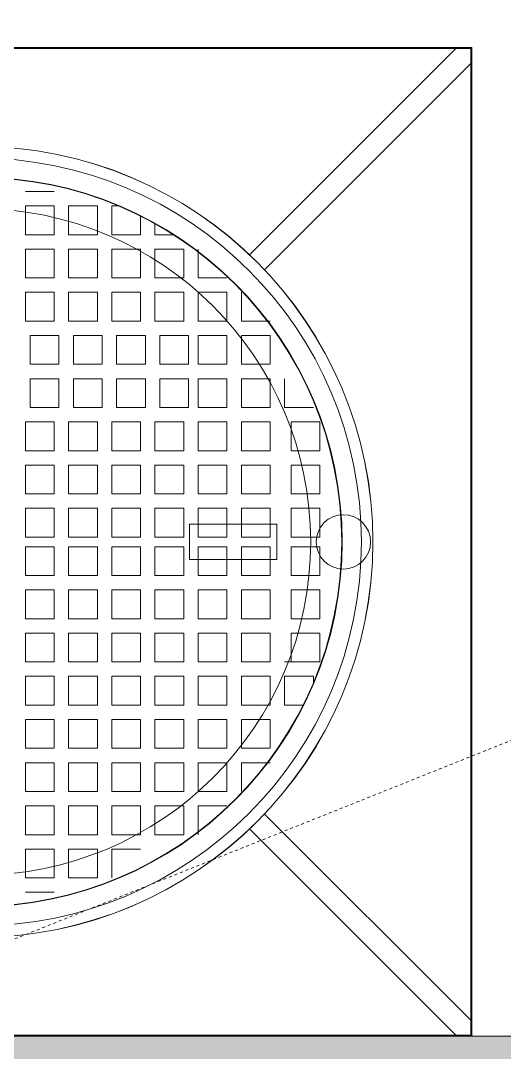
# Model space of a CAD drawing. Header units: millimetres. Extents: x 83532 to 228915, y -7302 to 22802.
# Drawn here: x 121073 to 121562, y 15221 to 16264 of the extents above; entities that cross this region are included whole.
import ezdxf

# ---------------------------------------------------------------- set-up
doc = ezdxf.new("R2010")
doc.units = ezdxf.units.MM
doc.linetypes.add('Dash', pattern=[6, 3, -3])
for name, color, linetype, lineweight in [('A-DETL-GENF-4', 7, 'Continuous', 18), ('A-FLOR-OVHD', 1, 'Dash', 18), ('C-PRKG', 70, 'Continuous', 18), ('C-PRKG-HDLN', 70, 'Dash', 18), ('G-IMPT', 8, 'Continuous', 18), ('M-EQPM', 50, 'Continuous', 18)]:
    doc.layers.add(name, color=color, linetype=linetype, lineweight=lineweight)

# ---------------------------------------------------------------- blocks, each defined once
blk = doc.blocks.new('BAI XE PCCC - BAI XE PCCC-1477864-TKCS_BỂ XLNT - MẶT BẰNG NẮP BỂ')
at = {"layer": 'C-PRKG-HDLN'}
blk.add_line((8063.3, -2774.7), (15000, 0), dxfattribs=at)
blk = doc.blocks.new('TKTC_NAP THAM BE XLNT_260130 - TKTC_XREF_260130_NAP THAM BE XLNT_dwg_TTT-HOOD ACCESS - TTT-HOOD ACCESS-1904605-MB BỂ XLNT 2 HẦM 1-3399785-TKCS_BỂ XLNT - MẶT BẰNG NẮP BỂ')
at = {"layer": 'G-IMPT', "flags": 128}
for points in [[(-71.2, 358.9), (-41.2, 358.9), (-71.2, 358.9), (-41.2, 358.9), (-71.2, 358.9), (-41.2, 358.9)], [(-86.2, 313.9), (-116.2, 313.9), (-116.2, 343.9), (-86.2, 343.9), (-86.2, 313.9), (-116.2, 313.9), (-116.2, 343.9), (-86.2, 343.9), (-86.2, 313.9), (-116.2, 313.9), (-116.2, 343.9), (-86.2, 343.9), (-86.2, 313.9), (-116.2, 313.9), (-116.2, 343.9), (-86.2, 343.9)], [(-41.2, 313.9), (-41.2, 343.9), (-71.2, 343.9), (-71.2, 313.9), (-41.2, 313.9), (-41.2, 343.9), (-71.2, 343.9), (-71.2, 313.9), (-41.2, 313.9), (-71.2, 313.9), (-71.2, 343.9), (-41.2, 343.9), (-41.2, 313.9), (-71.2, 313.9), (-71.2, 343.9), (-41.2, 343.9)], [(-176.2, 268.9), (-206.2, 268.9), (-206.2, 298.9), (-176.2, 298.9), (-176.2, 268.9), (-206.2, 268.9), (-206.2, 298.9), (-176.2, 298.9)], [(-131.2, 268.9), (-131.2, 298.9), (-161.2, 298.9), (-161.2, 268.9), (-131.2, 268.9), (-131.2, 298.9), (-161.2, 298.9), (-161.2, 268.9), (-131.2, 268.9), (-131.2, 298.9), (-161.2, 298.9), (-161.2, 268.9), (-131.2, 268.9), (-161.2, 268.9), (-161.2, 298.9), (-131.2, 298.9)], [(-86.2, 268.9), (-86.2, 298.9), (-116.2, 298.9), (-116.2, 268.9), (-86.2, 268.9), (-86.2, 298.9), (-116.2, 298.9), (-116.2, 268.9), (-86.2, 268.9), (-86.2, 298.9), (-116.2, 298.9), (-116.2, 268.9), (-86.2, 268.9), (-116.2, 268.9), (-116.2, 298.9), (-86.2, 298.9)], [(-41.2, 268.9), (-71.2, 268.9), (-71.2, 298.9), (-41.2, 298.9), (-41.2, 268.9), (-71.2, 268.9), (-71.2, 298.9), (-41.2, 298.9), (-41.2, 268.9), (-71.2, 268.9), (-71.2, 298.9), (-41.2, 298.9), (-41.2, 268.9), (-71.2, 268.9), (-71.2, 298.9), (-41.2, 298.9)], [(-266.2, 223.9), (-266.2, 253.9), (-266.2, 223.9), (-266.2, 253.9), (-266.2, 223.9), (-296.2, 223.9), (-266.2, 223.9), (-296.2, 223.9)], [(-221.2, 223.9), (-251.2, 223.9), (-251.2, 253.9), (-221.2, 253.9), (-221.2, 223.9), (-251.2, 223.9), (-251.2, 253.9), (-221.2, 253.9)], [(-176.2, 223.9), (-206.2, 223.9), (-206.2, 253.9), (-176.2, 253.9), (-176.2, 223.9), (-206.2, 223.9), (-206.2, 253.9), (-176.2, 253.9), (-176.2, 223.9), (-206.2, 223.9), (-206.2, 253.9), (-176.2, 253.9), (-176.2, 223.9), (-206.2, 223.9), (-206.2, 253.9), (-176.2, 253.9)], [(-131.2, 223.9), (-131.2, 253.9), (-161.2, 253.9), (-161.2, 223.9), (-131.2, 223.9), (-131.2, 253.9), (-161.2, 253.9), (-161.2, 223.9), (-131.2, 223.9), (-131.2, 253.9), (-161.2, 253.9), (-161.2, 223.9), (-131.2, 223.9), (-131.2, 253.9), (-161.2, 253.9), (-161.2, 223.9), (-131.2, 223.9), (-161.2, 223.9), (-161.2, 253.9), (-131.2, 253.9), (-131.2, 223.9), (-161.2, 223.9), (-161.2, 253.9), (-131.2, 253.9)], [(-86.2, 223.9), (-86.2, 253.9), (-116.2, 253.9), (-116.2, 223.9), (-86.2, 223.9), (-86.2, 253.9), (-116.2, 253.9), (-116.2, 223.9), (-86.2, 223.9), (-116.2, 223.9), (-116.2, 253.9), (-86.2, 253.9), (-86.2, 223.9), (-116.2, 223.9), (-116.2, 253.9), (-86.2, 253.9), (-86.2, 223.9), (-116.2, 223.9), (-116.2, 253.9), (-86.2, 253.9), (-86.2, 223.9), (-116.2, 223.9), (-116.2, 253.9), (-86.2, 253.9)], [(-41.2, 223.9), (-41.2, 253.9), (-71.2, 253.9), (-71.2, 223.9), (-41.2, 223.9), (-71.2, 223.9), (-71.2, 253.9), (-41.2, 253.9), (-41.2, 223.9), (-71.2, 223.9), (-71.2, 253.9), (-41.2, 253.9), (-41.2, 223.9), (-71.2, 223.9), (-71.2, 253.9), (-41.2, 253.9), (-41.2, 223.9), (-71.2, 223.9), (-71.2, 253.9), (-41.2, 253.9), (-41.2, 223.9), (-71.2, 223.9), (-71.2, 253.9), (-41.2, 253.9)], [(-266.2, 178.9), (-266.2, 208.9), (-296.2, 208.9), (-296.2, 178.9), (-266.2, 178.9), (-296.2, 178.9), (-296.2, 208.9), (-266.2, 208.9), (-266.2, 178.9), (-296.2, 178.9), (-296.2, 208.9), (-266.2, 208.9), (-266.2, 178.9), (-296.2, 178.9), (-296.2, 208.9), (-266.2, 208.9), (-266.2, 178.9), (-296.2, 178.9), (-296.2, 208.9), (-266.2, 208.9), (-266.2, 178.9), (-296.2, 178.9), (-296.2, 208.9), (-266.2, 208.9)], [(-221.2, 178.9), (-221.2, 208.9), (-251.2, 208.9), (-251.2, 178.9), (-221.2, 178.9), (-221.2, 208.9), (-251.2, 208.9), (-251.2, 178.9), (-221.2, 178.9), (-221.2, 208.9), (-251.2, 208.9), (-251.2, 178.9), (-221.2, 178.9), (-251.2, 178.9), (-251.2, 208.9), (-221.2, 208.9)], [(-181.2, 178.9), (-211.2, 178.9), (-211.2, 208.9), (-181.2, 208.9), (-181.2, 178.9), (-211.2, 178.9), (-211.2, 208.9), (-181.2, 208.9)], [(-136.2, 178.9), (-136.2, 208.9), (-166.2, 208.9), (-166.2, 178.9), (-136.2, 178.9), (-136.2, 208.9), (-166.2, 208.9), (-166.2, 178.9), (-136.2, 178.9), (-136.2, 208.9), (-166.2, 208.9), (-166.2, 178.9), (-136.2, 178.9), (-136.2, 208.9), (-166.2, 208.9), (-166.2, 178.9), (-136.2, 178.9), (-166.2, 178.9), (-166.2, 208.9), (-136.2, 208.9), (-136.2, 178.9), (-166.2, 178.9), (-166.2, 208.9), (-136.2, 208.9)], [(-91.2, 178.9), (-121.2, 178.9), (-121.2, 208.9), (-91.2, 208.9), (-91.2, 178.9), (-121.2, 178.9), (-121.2, 208.9), (-91.2, 208.9), (-91.2, 178.9), (-121.2, 178.9), (-121.2, 208.9), (-91.2, 208.9), (-91.2, 178.9), (-121.2, 178.9), (-121.2, 208.9), (-91.2, 208.9), (-91.2, 178.9), (-121.2, 178.9), (-121.2, 208.9), (-91.2, 208.9), (-91.2, 178.9), (-121.2, 178.9), (-121.2, 208.9), (-91.2, 208.9), (-91.2, 178.9), (-121.2, 178.9), (-121.2, 208.9), (-91.2, 208.9), (-91.2, 178.9), (-121.2, 178.9), (-121.2, 208.9), (-91.2, 208.9), (-91.2, 178.9), (-121.2, 178.9), (-121.2, 208.9), (-91.2, 208.9), (-91.2, 178.9), (-121.2, 178.9), (-121.2, 208.9), (-91.2, 208.9)], [(-46.2, 178.9), (-46.2, 208.9), (-76.2, 208.9), (-76.2, 178.9), (-46.2, 178.9), (-46.2, 208.9), (-76.2, 208.9), (-76.2, 178.9), (-46.2, 178.9), (-46.2, 208.9), (-76.2, 208.9), (-76.2, 178.9), (-46.2, 178.9), (-46.2, 208.9), (-76.2, 208.9), (-76.2, 178.9), (-46.2, 178.9), (-46.2, 208.9), (-76.2, 208.9), (-76.2, 178.9), (-46.2, 178.9), (-46.2, 208.9), (-76.2, 208.9), (-76.2, 178.9), (-46.2, 178.9), (-76.2, 178.9), (-76.2, 208.9), (-46.2, 208.9), (-46.2, 178.9), (-76.2, 178.9), (-76.2, 208.9), (-46.2, 208.9)], [(-311.2, 133.9), (-311.2, 163.9), (-311.2, 133.9), (-311.2, 163.9), (-311.2, 133.9), (-341.2, 133.9), (-311.2, 133.9), (-341.2, 133.9)], [(-266.2, 133.9), (-296.2, 133.9), (-296.2, 163.9), (-266.2, 163.9), (-266.2, 133.9), (-296.2, 133.9), (-296.2, 163.9), (-266.2, 163.9), (-266.2, 133.9), (-296.2, 133.9), (-296.2, 163.9), (-266.2, 163.9), (-266.2, 133.9), (-296.2, 133.9), (-296.2, 163.9), (-266.2, 163.9)], [(-221.2, 133.9), (-251.2, 133.9), (-251.2, 163.9), (-221.2, 163.9), (-221.2, 133.9), (-251.2, 133.9), (-251.2, 163.9), (-221.2, 163.9), (-221.2, 133.9), (-251.2, 133.9), (-251.2, 163.9), (-221.2, 163.9)], [(-181.2, 133.9), (-211.2, 133.9), (-211.2, 163.9), (-181.2, 163.9), (-181.2, 133.9), (-211.2, 133.9), (-211.2, 163.9), (-181.2, 163.9), (-181.2, 133.9), (-211.2, 133.9), (-211.2, 163.9), (-181.2, 163.9), (-181.2, 133.9), (-211.2, 133.9), (-211.2, 163.9), (-181.2, 163.9)], [(-136.2, 133.9), (-166.2, 133.9), (-166.2, 163.9), (-136.2, 163.9), (-136.2, 133.9), (-166.2, 133.9), (-166.2, 163.9), (-136.2, 163.9), (-136.2, 133.9), (-166.2, 133.9), (-166.2, 163.9), (-136.2, 163.9), (-136.2, 133.9), (-166.2, 133.9), (-166.2, 163.9), (-136.2, 163.9), (-136.2, 133.9), (-166.2, 133.9), (-166.2, 163.9), (-136.2, 163.9), (-136.2, 133.9), (-166.2, 133.9), (-166.2, 163.9), (-136.2, 163.9)], [(-91.2, 133.9), (-121.2, 133.9), (-121.2, 163.9), (-91.2, 163.9), (-91.2, 133.9), (-121.2, 133.9), (-121.2, 163.9), (-91.2, 163.9), (-91.2, 133.9), (-121.2, 133.9), (-121.2, 163.9), (-91.2, 163.9), (-91.2, 133.9), (-121.2, 133.9), (-121.2, 163.9), (-91.2, 163.9), (-91.2, 133.9), (-121.2, 133.9), (-121.2, 163.9), (-91.2, 163.9), (-91.2, 133.9), (-121.2, 133.9), (-121.2, 163.9), (-91.2, 163.9)], [(-46.2, 133.9), (-76.2, 133.9), (-76.2, 163.9), (-46.2, 163.9), (-46.2, 133.9), (-76.2, 133.9), (-76.2, 163.9), (-46.2, 163.9), (-46.2, 133.9), (-76.2, 133.9), (-76.2, 163.9), (-46.2, 163.9), (-46.2, 133.9), (-76.2, 133.9), (-76.2, 163.9), (-46.2, 163.9), (-46.2, 133.9), (-76.2, 133.9), (-76.2, 163.9), (-46.2, 163.9), (-46.2, 133.9), (-76.2, 133.9), (-76.2, 163.9), (-46.2, 163.9), (-46.2, 133.9), (-76.2, 133.9), (-76.2, 163.9), (-46.2, 163.9), (-46.2, 133.9), (-76.2, 133.9), (-76.2, 163.9), (-46.2, 163.9)], [(-318, 88.9), (-318, 118.9), (-348, 118.9), (-348, 88.9), (-318, 88.9), (-318, 118.9), (-348, 118.9), (-348, 88.9), (-318, 88.9), (-318, 118.9), (-348, 118.9), (-348, 88.9), (-318, 88.9), (-348, 88.9), (-348, 118.9), (-318, 118.9)], [(-266.2, 88.9), (-266.2, 118.9), (-296.2, 118.9), (-296.2, 88.9), (-266.2, 88.9), (-266.2, 118.9), (-296.2, 118.9), (-296.2, 88.9), (-266.2, 88.9), (-266.2, 118.9), (-296.2, 118.9), (-296.2, 88.9), (-266.2, 88.9), (-296.2, 88.9), (-296.2, 118.9), (-266.2, 118.9)], [(-221.2, 88.9), (-251.2, 88.9), (-251.2, 118.9), (-221.2, 118.9), (-221.2, 88.9), (-251.2, 88.9), (-251.2, 118.9), (-221.2, 118.9)], [(-176.2, 88.9), (-206.2, 88.9), (-206.2, 118.9), (-176.2, 118.9), (-176.2, 88.9), (-206.2, 88.9), (-206.2, 118.9), (-176.2, 118.9)], [(-131.2, 88.9), (-161.2, 88.9), (-161.2, 118.9), (-131.2, 118.9), (-131.2, 88.9), (-161.2, 88.9), (-161.2, 118.9), (-131.2, 118.9), (-131.2, 88.9), (-161.2, 88.9), (-161.2, 118.9), (-131.2, 118.9), (-131.2, 88.9), (-161.2, 88.9), (-161.2, 118.9), (-131.2, 118.9)], [(-86.2, 88.9), (-86.2, 118.9), (-116.2, 118.9), (-116.2, 88.9), (-86.2, 88.9), (-116.2, 88.9), (-116.2, 118.9), (-86.2, 118.9), (-86.2, 88.9), (-116.2, 88.9), (-116.2, 118.9), (-86.2, 118.9), (-86.2, 88.9), (-116.2, 88.9), (-116.2, 118.9), (-86.2, 118.9)], [(-41.2, 88.9), (-41.2, 118.9), (-71.2, 118.9), (-71.2, 88.9), (-41.2, 88.9), (-71.2, 88.9), (-71.2, 118.9), (-41.2, 118.9), (-41.2, 88.9), (-71.2, 88.9), (-71.2, 118.9), (-41.2, 118.9), (-41.2, 88.9), (-71.2, 88.9), (-71.2, 118.9), (-41.2, 118.9)], [(-318, 43.9), (-318, 73.9), (-348, 73.9), (-348, 43.9), (-318, 43.9), (-318, 73.9), (-348, 73.9), (-348, 43.9), (-318, 43.9), (-318, 73.9), (-348, 73.9), (-348, 43.9), (-318, 43.9), (-318, 73.9), (-348, 73.9), (-348, 43.9), (-318, 43.9), (-318, 73.9), (-348, 73.9), (-348, 43.9), (-318, 43.9), (-348, 43.9), (-348, 73.9), (-318, 73.9)], [(-266.2, 43.9), (-266.2, 73.9), (-296.2, 73.9), (-296.2, 43.9), (-266.2, 43.9), (-266.2, 73.9), (-296.2, 73.9), (-296.2, 43.9), (-266.2, 43.9), (-296.2, 43.9), (-296.2, 73.9), (-266.2, 73.9), (-266.2, 43.9), (-296.2, 43.9), (-296.2, 73.9), (-266.2, 73.9), (-266.2, 43.9), (-296.2, 43.9), (-296.2, 73.9), (-266.2, 73.9), (-266.2, 43.9), (-296.2, 43.9), (-296.2, 73.9), (-266.2, 73.9)], [(-221.2, 43.9), (-221.2, 73.9), (-251.2, 73.9), (-251.2, 43.9), (-221.2, 43.9), (-221.2, 73.9), (-251.2, 73.9), (-251.2, 43.9), (-221.2, 43.9), (-221.2, 73.9), (-251.2, 73.9), (-251.2, 43.9), (-221.2, 43.9), (-251.2, 43.9), (-251.2, 73.9), (-221.2, 73.9)], [(-176.2, 43.9), (-206.2, 43.9), (-206.2, 73.9), (-176.2, 73.9), (-176.2, 43.9), (-206.2, 43.9), (-206.2, 73.9), (-176.2, 73.9), (-176.2, 43.9), (-206.2, 43.9), (-206.2, 73.9), (-176.2, 73.9)], [(-131.2, 43.9), (-131.2, 73.9), (-161.2, 73.9), (-161.2, 43.9), (-131.2, 43.9), (-161.2, 43.9), (-161.2, 73.9), (-131.2, 73.9), (-131.2, 43.9), (-161.2, 43.9), (-161.2, 73.9), (-131.2, 73.9), (-131.2, 43.9), (-161.2, 43.9), (-161.2, 73.9), (-131.2, 73.9)], [(-86.2, 43.9), (-86.2, 73.9), (-116.2, 73.9), (-116.2, 43.9), (-86.2, 43.9), (-116.2, 43.9), (-116.2, 73.9), (-86.2, 73.9), (-86.2, 43.9), (-116.2, 43.9), (-116.2, 73.9), (-86.2, 73.9), (-86.2, 43.9), (-116.2, 43.9), (-116.2, 73.9), (-86.2, 73.9)], [(-41.2, 43.9), (-41.2, 73.9), (-71.2, 73.9), (-71.2, 43.9), (-41.2, 43.9), (-41.2, 73.9), (-71.2, 73.9), (-71.2, 43.9), (-41.2, 43.9), (-41.2, 73.9), (-71.2, 73.9), (-71.2, 43.9), (-41.2, 43.9), (-71.2, 43.9), (-71.2, 73.9), (-41.2, 73.9)], [(-318, -1.1), (-348, -1.1), (-348, 28.9), (-318, 28.9), (-318, -1.1), (-348, -1.1), (-348, 28.9), (-318, 28.9)], [(-266.2, -1.1), (-266.2, 28.9), (-296.2, 28.9), (-296.2, -1.1), (-266.2, -1.1), (-296.2, -1.1), (-296.2, 28.9), (-266.2, 28.9)], [(-221.2, -1.1), (-221.2, 28.9), (-251.2, 28.9), (-251.2, -1.1), (-221.2, -1.1), (-251.2, -1.1), (-251.2, 28.9), (-221.2, 28.9)], [(-176.2, -1.1), (-176.2, 28.9), (-206.2, 28.9), (-206.2, -1.1), (-176.2, -1.1), (-206.2, -1.1), (-206.2, 28.9), (-176.2, 28.9)], [(-131.2, -1.1), (-131.2, 28.9), (-161.2, 28.9), (-161.2, -1.1), (-131.2, -1.1), (-161.2, -1.1), (-161.2, 28.9), (-131.2, 28.9)], [(-86.2, -1.1), (-116.2, -1.1), (-116.2, 28.9), (-86.2, 28.9), (-86.2, -1.1), (-116.2, -1.1), (-116.2, 28.9), (-86.2, 28.9)], [(-41.2, -1.1), (-71.2, -1.1), (-71.2, 28.9), (-41.2, 28.9), (-41.2, -1.1), (-71.2, -1.1), (-71.2, 28.9), (-41.2, 28.9)], [(-318, -41.1), (-318, -11.1), (-348, -11.1), (-348, -41.1), (-318, -41.1), (-348, -41.1), (-348, -11.1), (-318, -11.1)], [(-266.2, -41.1), (-266.2, -11.1), (-296.2, -11.1), (-296.2, -41.1), (-266.2, -41.1), (-296.2, -41.1), (-296.2, -11.1), (-266.2, -11.1)], [(-221.2, -41.1), (-251.2, -41.1), (-251.2, -11.1), (-221.2, -11.1)], [(-176.2, -41.1), (-206.2, -41.1), (-206.2, -11.1), (-176.2, -11.1), (-176.2, -41.1), (-206.2, -41.1), (-206.2, -11.1), (-176.2, -11.1)], [(-131.2, -41.1), (-131.2, -11.1), (-161.2, -11.1), (-161.2, -41.1), (-131.2, -41.1), (-131.2, -11.1), (-161.2, -11.1), (-161.2, -41.1), (-131.2, -41.1), (-131.2, -11.1), (-161.2, -11.1), (-161.2, -41.1), (-131.2, -41.1), (-131.2, -11.1), (-161.2, -11.1), (-161.2, -41.1), (-131.2, -41.1), (-131.2, -11.1), (-161.2, -11.1), (-161.2, -41.1), (-131.2, -41.1), (-131.2, -11.1), (-161.2, -11.1), (-161.2, -41.1), (-131.2, -41.1), (-131.2, -11.1), (-161.2, -11.1), (-161.2, -41.1), (-131.2, -41.1), (-131.2, -11.1), (-161.2, -11.1), (-161.2, -41.1), (-131.2, -41.1), (-131.2, -11.1), (-161.2, -11.1), (-161.2, -41.1), (-131.2, -41.1), (-131.2, -11.1), (-161.2, -11.1), (-161.2, -41.1), (-131.2, -41.1), (-161.2, -41.1), (-161.2, -11.1), (-131.2, -11.1), (-131.2, -41.1), (-161.2, -41.1), (-161.2, -11.1), (-131.2, -11.1)], [(-86.2, -41.1), (-116.2, -41.1), (-116.2, -11.1), (-86.2, -11.1), (-86.2, -41.1), (-116.2, -41.1), (-116.2, -11.1), (-86.2, -11.1), (-86.2, -41.1), (-116.2, -41.1), (-116.2, -11.1), (-86.2, -11.1), (-86.2, -41.1), (-116.2, -41.1), (-116.2, -11.1), (-86.2, -11.1), (-86.2, -41.1), (-116.2, -41.1), (-116.2, -11.1), (-86.2, -11.1), (-86.2, -41.1), (-116.2, -41.1), (-116.2, -11.1), (-86.2, -11.1), (-86.2, -41.1), (-116.2, -41.1), (-116.2, -11.1), (-86.2, -11.1), (-86.2, -41.1), (-116.2, -41.1), (-116.2, -11.1), (-86.2, -11.1), (-86.2, -41.1), (-116.2, -41.1), (-116.2, -11.1), (-86.2, -11.1), (-86.2, -41.1), (-116.2, -41.1), (-116.2, -11.1), (-86.2, -11.1), (-86.2, -41.1), (-116.2, -41.1), (-116.2, -11.1), (-86.2, -11.1)], [(-41.2, -41.1), (-71.2, -41.1), (-71.2, -11.1), (-41.2, -11.1), (-41.2, -41.1), (-71.2, -41.1), (-71.2, -11.1), (-41.2, -11.1), (-41.2, -41.1), (-71.2, -41.1), (-71.2, -11.1), (-41.2, -11.1), (-41.2, -41.1), (-71.2, -41.1), (-71.2, -11.1), (-41.2, -11.1), (-41.2, -41.1), (-71.2, -41.1), (-71.2, -11.1), (-41.2, -11.1), (-41.2, -41.1), (-71.2, -41.1), (-71.2, -11.1), (-41.2, -11.1), (-41.2, -41.1), (-71.2, -41.1), (-71.2, -11.1), (-41.2, -11.1), (-41.2, -41.1), (-71.2, -41.1), (-71.2, -11.1), (-41.2, -11.1), (-41.2, -41.1), (-71.2, -41.1), (-71.2, -11.1), (-41.2, -11.1), (-41.2, -41.1), (-71.2, -41.1), (-71.2, -11.1), (-41.2, -11.1), (-41.2, -41.1), (-71.2, -41.1), (-71.2, -11.1), (-41.2, -11.1)], [(-318, -86.1), (-348, -86.1), (-348, -56.1), (-318, -56.1), (-318, -86.1), (-348, -86.1), (-348, -56.1), (-318, -56.1), (-318, -86.1), (-348, -86.1), (-348, -56.1), (-318, -56.1), (-318, -86.1), (-348, -86.1), (-348, -56.1), (-318, -56.1)], [(-266.2, -86.1), (-296.2, -86.1), (-296.2, -56.1), (-266.2, -56.1), (-266.2, -86.1), (-296.2, -86.1), (-296.2, -56.1), (-266.2, -56.1), (-266.2, -86.1), (-296.2, -86.1), (-296.2, -56.1), (-266.2, -56.1), (-266.2, -86.1), (-296.2, -86.1), (-296.2, -56.1), (-266.2, -56.1)], [(-221.2, -86.1), (-251.2, -86.1), (-251.2, -56.1), (-221.2, -56.1), (-221.2, -86.1), (-251.2, -86.1), (-251.2, -56.1), (-221.2, -56.1)], [(-176.2, -86.1), (-206.2, -86.1), (-206.2, -56.1), (-176.2, -56.1), (-176.2, -86.1), (-206.2, -86.1), (-206.2, -56.1), (-176.2, -56.1), (-176.2, -86.1), (-206.2, -86.1), (-206.2, -56.1), (-176.2, -56.1)], [(-131.2, -86.1), (-131.2, -56.1), (-161.2, -56.1), (-161.2, -86.1), (-131.2, -86.1), (-131.2, -56.1), (-161.2, -56.1), (-161.2, -86.1), (-131.2, -86.1), (-161.2, -86.1), (-161.2, -56.1), (-131.2, -56.1), (-131.2, -86.1), (-161.2, -86.1), (-161.2, -56.1), (-131.2, -56.1), (-131.2, -86.1), (-161.2, -86.1), (-161.2, -56.1), (-131.2, -56.1), (-131.2, -86.1), (-161.2, -86.1), (-161.2, -56.1), (-131.2, -56.1), (-131.2, -86.1), (-161.2, -86.1), (-161.2, -56.1), (-131.2, -56.1), (-131.2, -86.1), (-161.2, -86.1), (-161.2, -56.1), (-131.2, -56.1), (-131.2, -86.1), (-161.2, -86.1), (-161.2, -56.1), (-131.2, -56.1), (-131.2, -86.1), (-161.2, -86.1), (-161.2, -56.1), (-131.2, -56.1), (-131.2, -86.1), (-161.2, -86.1), (-161.2, -56.1), (-131.2, -56.1), (-131.2, -86.1), (-161.2, -86.1), (-161.2, -56.1), (-131.2, -56.1)], [(-86.2, -86.1), (-116.2, -86.1), (-116.2, -56.1), (-86.2, -56.1), (-86.2, -86.1), (-116.2, -86.1), (-116.2, -56.1), (-86.2, -56.1), (-86.2, -86.1), (-116.2, -86.1), (-116.2, -56.1), (-86.2, -56.1), (-86.2, -86.1), (-116.2, -86.1), (-116.2, -56.1), (-86.2, -56.1), (-86.2, -86.1), (-116.2, -86.1), (-116.2, -56.1), (-86.2, -56.1), (-86.2, -86.1), (-116.2, -86.1), (-116.2, -56.1), (-86.2, -56.1), (-86.2, -86.1), (-116.2, -86.1), (-116.2, -56.1), (-86.2, -56.1), (-86.2, -86.1), (-116.2, -86.1), (-116.2, -56.1), (-86.2, -56.1)], [(-41.2, -86.1), (-41.2, -56.1), (-71.2, -56.1), (-71.2, -86.1), (-41.2, -86.1), (-41.2, -56.1), (-71.2, -56.1), (-71.2, -86.1), (-41.2, -86.1), (-41.2, -56.1), (-71.2, -56.1), (-71.2, -86.1), (-41.2, -86.1), (-41.2, -56.1), (-71.2, -56.1), (-71.2, -86.1), (-41.2, -86.1), (-71.2, -86.1), (-71.2, -56.1), (-41.2, -56.1), (-41.2, -86.1), (-71.2, -86.1), (-71.2, -56.1), (-41.2, -56.1), (-41.2, -86.1), (-71.2, -86.1), (-71.2, -56.1), (-41.2, -56.1), (-41.2, -86.1), (-71.2, -86.1), (-71.2, -56.1), (-41.2, -56.1)], [(-318, -131.1), (-348, -131.1), (-348, -101.1), (-318, -101.1), (-318, -131.1), (-348, -131.1), (-348, -101.1), (-318, -101.1), (-318, -131.1), (-348, -131.1), (-348, -101.1), (-318, -101.1), (-318, -131.1), (-348, -131.1), (-348, -101.1), (-318, -101.1), (-318, -131.1), (-348, -131.1), (-348, -101.1), (-318, -101.1), (-318, -131.1), (-348, -131.1), (-348, -101.1), (-318, -101.1)], [(-266.2, -131.1), (-266.2, -101.1), (-296.2, -101.1), (-296.2, -131.1), (-266.2, -131.1), (-296.2, -131.1), (-296.2, -101.1), (-266.2, -101.1), (-266.2, -131.1), (-296.2, -131.1), (-296.2, -101.1), (-266.2, -101.1), (-266.2, -131.1), (-296.2, -131.1), (-296.2, -101.1), (-266.2, -101.1), (-266.2, -131.1), (-296.2, -131.1), (-296.2, -101.1), (-266.2, -101.1), (-266.2, -131.1), (-296.2, -131.1), (-296.2, -101.1), (-266.2, -101.1)], [(-221.2, -131.1), (-221.2, -101.1), (-251.2, -101.1), (-251.2, -131.1), (-221.2, -131.1), (-251.2, -131.1), (-251.2, -101.1), (-221.2, -101.1), (-221.2, -131.1), (-251.2, -131.1), (-251.2, -101.1), (-221.2, -101.1), (-221.2, -131.1), (-251.2, -131.1), (-251.2, -101.1), (-221.2, -101.1), (-221.2, -131.1), (-251.2, -131.1), (-251.2, -101.1), (-221.2, -101.1), (-221.2, -131.1), (-251.2, -131.1), (-251.2, -101.1), (-221.2, -101.1), (-221.2, -131.1), (-251.2, -131.1), (-251.2, -101.1), (-221.2, -101.1), (-221.2, -131.1), (-251.2, -131.1), (-251.2, -101.1), (-221.2, -101.1)], [(-176.2, -131.1), (-176.2, -101.1), (-206.2, -101.1), (-206.2, -131.1), (-176.2, -131.1), (-176.2, -101.1), (-206.2, -101.1), (-206.2, -131.1), (-176.2, -131.1), (-176.2, -101.1), (-206.2, -101.1), (-206.2, -131.1), (-176.2, -131.1), (-176.2, -101.1), (-206.2, -101.1), (-206.2, -131.1), (-176.2, -131.1), (-176.2, -101.1), (-206.2, -101.1), (-206.2, -131.1), (-176.2, -131.1), (-176.2, -101.1), (-206.2, -101.1), (-206.2, -131.1), (-176.2, -131.1), (-176.2, -101.1), (-206.2, -101.1), (-206.2, -131.1), (-176.2, -131.1), (-206.2, -131.1), (-206.2, -101.1), (-176.2, -101.1)], [(-131.2, -131.1), (-131.2, -101.1), (-161.2, -101.1), (-161.2, -131.1), (-131.2, -131.1), (-131.2, -101.1), (-161.2, -101.1), (-161.2, -131.1), (-131.2, -131.1), (-131.2, -101.1), (-161.2, -101.1), (-161.2, -131.1), (-131.2, -131.1), (-131.2, -101.1), (-161.2, -101.1), (-161.2, -131.1), (-131.2, -131.1), (-131.2, -101.1), (-161.2, -101.1), (-161.2, -131.1), (-131.2, -131.1), (-131.2, -101.1), (-161.2, -101.1), (-161.2, -131.1), (-131.2, -131.1), (-131.2, -101.1), (-161.2, -101.1), (-161.2, -131.1), (-131.2, -131.1), (-161.2, -131.1), (-161.2, -101.1), (-131.2, -101.1)], [(-86.2, -131.1), (-116.2, -131.1), (-116.2, -101.1), (-86.2, -101.1), (-86.2, -131.1), (-116.2, -131.1), (-116.2, -101.1), (-86.2, -101.1), (-86.2, -131.1), (-116.2, -131.1), (-116.2, -101.1), (-86.2, -101.1), (-86.2, -131.1), (-116.2, -131.1), (-116.2, -101.1), (-86.2, -101.1), (-86.2, -131.1), (-116.2, -131.1), (-116.2, -101.1), (-86.2, -101.1), (-86.2, -131.1), (-116.2, -131.1), (-116.2, -101.1), (-86.2, -101.1), (-86.2, -131.1), (-116.2, -131.1), (-116.2, -101.1), (-86.2, -101.1), (-86.2, -131.1), (-116.2, -131.1), (-116.2, -101.1), (-86.2, -101.1)], [(-41.2, -131.1), (-41.2, -101.1), (-71.2, -101.1), (-71.2, -131.1), (-41.2, -131.1), (-41.2, -101.1), (-71.2, -101.1), (-71.2, -131.1), (-41.2, -131.1), (-41.2, -101.1), (-71.2, -101.1), (-71.2, -131.1), (-41.2, -131.1), (-41.2, -101.1), (-71.2, -101.1), (-71.2, -131.1), (-41.2, -131.1), (-41.2, -101.1), (-71.2, -101.1), (-71.2, -131.1), (-41.2, -131.1), (-41.2, -101.1), (-71.2, -101.1), (-71.2, -131.1), (-41.2, -131.1), (-41.2, -101.1), (-71.2, -101.1), (-71.2, -131.1), (-41.2, -131.1), (-71.2, -131.1), (-71.2, -101.1), (-41.2, -101.1)], [(-341.2, -131.1), (-311.2, -131.1), (-341.2, -131.1), (-311.2, -131.1), (-341.2, -131.1), (-311.2, -131.1)], [(-331, -176.1), (-311.2, -176.1), (-311.2, -146.1), (-341.2, -146.1), (-341.2, -154.1), (-341.2, -146.1), (-311.2, -146.1), (-311.2, -176.1), (-331, -176.1), (-311.2, -176.1)], [(-311.2, -176.1), (-311.2, -146.1), (-341.2, -146.1), (-341.2, -154.1), (-341.2, -146.1), (-311.2, -146.1)], [(-266.2, -176.1), (-296.2, -176.1), (-296.2, -146.1), (-266.2, -146.1), (-266.2, -176.1), (-296.2, -176.1), (-296.2, -146.1), (-266.2, -146.1), (-266.2, -176.1), (-296.2, -176.1), (-296.2, -146.1), (-266.2, -146.1), (-266.2, -176.1), (-296.2, -176.1), (-296.2, -146.1), (-266.2, -146.1)], [(-221.2, -176.1), (-251.2, -176.1), (-251.2, -146.1), (-221.2, -146.1), (-221.2, -176.1), (-251.2, -176.1), (-251.2, -146.1), (-221.2, -146.1), (-221.2, -176.1), (-251.2, -176.1), (-251.2, -146.1), (-221.2, -146.1), (-221.2, -176.1), (-251.2, -176.1), (-251.2, -146.1), (-221.2, -146.1), (-221.2, -176.1), (-251.2, -176.1), (-251.2, -146.1), (-221.2, -146.1), (-221.2, -176.1), (-251.2, -176.1), (-251.2, -146.1), (-221.2, -146.1), (-221.2, -176.1), (-251.2, -176.1), (-251.2, -146.1), (-221.2, -146.1), (-221.2, -176.1), (-251.2, -176.1), (-251.2, -146.1), (-221.2, -146.1), (-221.2, -176.1), (-251.2, -176.1), (-251.2, -146.1), (-221.2, -146.1)], [(-176.2, -176.1), (-206.2, -176.1), (-206.2, -146.1), (-176.2, -146.1), (-176.2, -176.1), (-206.2, -176.1), (-206.2, -146.1), (-176.2, -146.1), (-176.2, -176.1), (-206.2, -176.1), (-206.2, -146.1), (-176.2, -146.1), (-176.2, -176.1), (-206.2, -176.1), (-206.2, -146.1), (-176.2, -146.1), (-176.2, -176.1), (-206.2, -176.1), (-206.2, -146.1), (-176.2, -146.1), (-176.2, -176.1), (-206.2, -176.1), (-206.2, -146.1), (-176.2, -146.1), (-176.2, -176.1), (-206.2, -176.1), (-206.2, -146.1), (-176.2, -146.1), (-176.2, -176.1), (-206.2, -176.1), (-206.2, -146.1), (-176.2, -146.1), (-176.2, -176.1), (-206.2, -176.1), (-206.2, -146.1), (-176.2, -146.1)], [(-131.2, -176.1), (-161.2, -176.1), (-161.2, -146.1), (-131.2, -146.1), (-131.2, -176.1), (-161.2, -176.1), (-161.2, -146.1), (-131.2, -146.1), (-131.2, -176.1), (-161.2, -176.1), (-161.2, -146.1), (-131.2, -146.1), (-131.2, -176.1), (-161.2, -176.1), (-161.2, -146.1), (-131.2, -146.1), (-131.2, -176.1), (-161.2, -176.1), (-161.2, -146.1), (-131.2, -146.1), (-131.2, -176.1), (-161.2, -176.1), (-161.2, -146.1), (-131.2, -146.1), (-131.2, -176.1), (-161.2, -176.1), (-161.2, -146.1), (-131.2, -146.1), (-131.2, -176.1), (-161.2, -176.1), (-161.2, -146.1), (-131.2, -146.1), (-131.2, -176.1), (-161.2, -176.1), (-161.2, -146.1), (-131.2, -146.1)], [(-86.2, -176.1), (-86.2, -146.1), (-116.2, -146.1), (-116.2, -176.1), (-86.2, -176.1), (-86.2, -146.1), (-116.2, -146.1), (-116.2, -176.1), (-86.2, -176.1), (-86.2, -146.1), (-116.2, -146.1), (-116.2, -176.1), (-86.2, -176.1), (-86.2, -146.1), (-116.2, -146.1), (-116.2, -176.1), (-86.2, -176.1), (-86.2, -146.1), (-116.2, -146.1), (-116.2, -176.1), (-86.2, -176.1), (-86.2, -146.1), (-116.2, -146.1), (-116.2, -176.1), (-86.2, -176.1), (-86.2, -146.1), (-116.2, -146.1), (-116.2, -176.1), (-86.2, -176.1), (-116.2, -176.1), (-116.2, -146.1), (-86.2, -146.1), (-86.2, -176.1), (-116.2, -176.1), (-116.2, -146.1), (-86.2, -146.1)], [(-41.2, -176.1), (-71.2, -176.1), (-71.2, -146.1), (-41.2, -146.1), (-41.2, -176.1), (-71.2, -176.1), (-71.2, -146.1), (-41.2, -146.1), (-41.2, -176.1), (-71.2, -176.1), (-71.2, -146.1), (-41.2, -146.1), (-41.2, -176.1), (-71.2, -176.1), (-71.2, -146.1), (-41.2, -146.1), (-41.2, -176.1), (-71.2, -176.1), (-71.2, -146.1), (-41.2, -146.1), (-41.2, -176.1), (-71.2, -176.1), (-71.2, -146.1), (-41.2, -146.1), (-41.2, -176.1), (-71.2, -176.1), (-71.2, -146.1), (-41.2, -146.1), (-41.2, -176.1), (-71.2, -176.1), (-71.2, -146.1), (-41.2, -146.1), (-41.2, -176.1), (-71.2, -176.1), (-71.2, -146.1), (-41.2, -146.1)], [(-266.2, -221.1), (-296.2, -221.1), (-296.2, -191.1), (-266.2, -191.1), (-266.2, -221.1), (-296.2, -221.1), (-296.2, -191.1), (-266.2, -191.1), (-266.2, -221.1), (-296.2, -221.1), (-296.2, -191.1), (-266.2, -191.1), (-266.2, -221.1), (-296.2, -221.1), (-296.2, -191.1), (-266.2, -191.1)], [(-221.2, -221.1), (-221.2, -191.1), (-251.2, -191.1), (-251.2, -221.1), (-221.2, -221.1), (-221.2, -191.1), (-251.2, -191.1), (-251.2, -221.1), (-221.2, -221.1), (-221.2, -191.1), (-251.2, -191.1), (-251.2, -221.1), (-221.2, -221.1), (-251.2, -221.1), (-251.2, -191.1), (-221.2, -191.1)], [(-176.2, -221.1), (-206.2, -221.1), (-206.2, -191.1), (-176.2, -191.1), (-176.2, -221.1), (-206.2, -221.1), (-206.2, -191.1), (-176.2, -191.1), (-176.2, -221.1), (-206.2, -221.1), (-206.2, -191.1), (-176.2, -191.1), (-176.2, -221.1), (-206.2, -221.1), (-206.2, -191.1), (-176.2, -191.1)], [(-131.2, -221.1), (-161.2, -221.1), (-161.2, -191.1), (-131.2, -191.1), (-131.2, -221.1), (-161.2, -221.1), (-161.2, -191.1), (-131.2, -191.1), (-131.2, -221.1), (-161.2, -221.1), (-161.2, -191.1), (-131.2, -191.1), (-131.2, -221.1), (-161.2, -221.1), (-161.2, -191.1), (-131.2, -191.1)], [(-86.2, -221.1), (-116.2, -221.1), (-116.2, -191.1), (-86.2, -191.1), (-86.2, -221.1), (-116.2, -221.1), (-116.2, -191.1), (-86.2, -191.1), (-86.2, -221.1), (-116.2, -221.1), (-116.2, -191.1), (-86.2, -191.1), (-86.2, -221.1), (-116.2, -221.1), (-116.2, -191.1), (-86.2, -191.1)], [(-41.2, -221.1), (-71.2, -221.1), (-71.2, -191.1), (-41.2, -191.1), (-41.2, -221.1), (-71.2, -221.1), (-71.2, -191.1), (-41.2, -191.1), (-41.2, -221.1), (-71.2, -221.1), (-71.2, -191.1), (-41.2, -191.1), (-41.2, -221.1), (-71.2, -221.1), (-71.2, -191.1), (-41.2, -191.1)], [(-266.2, -266.1), (-266.2, -236.1), (-296.2, -236.1), (-266.2, -236.1), (-266.2, -266.1), (-266.2, -236.1), (-296.2, -236.1), (-266.2, -236.1)], [(-266.2, -266.1), (-266.2, -236.1), (-296.2, -236.1), (-266.2, -236.1)], [(-221.2, -266.1), (-251.2, -266.1), (-251.2, -236.1), (-221.2, -236.1), (-221.2, -266.1), (-251.2, -266.1), (-251.2, -236.1), (-221.2, -236.1), (-221.2, -266.1), (-251.2, -266.1), (-251.2, -236.1), (-221.2, -236.1), (-221.2, -266.1), (-251.2, -266.1), (-251.2, -236.1), (-221.2, -236.1), (-221.2, -266.1), (-251.2, -266.1), (-251.2, -236.1), (-221.2, -236.1), (-221.2, -266.1), (-251.2, -266.1), (-251.2, -236.1), (-221.2, -236.1), (-221.2, -266.1), (-251.2, -266.1), (-251.2, -236.1), (-221.2, -236.1), (-221.2, -266.1), (-251.2, -266.1), (-251.2, -236.1), (-221.2, -236.1), (-221.2, -266.1), (-251.2, -266.1), (-251.2, -236.1), (-221.2, -236.1), (-221.2, -266.1), (-251.2, -266.1), (-251.2, -236.1), (-221.2, -236.1), (-221.2, -266.1), (-251.2, -266.1), (-251.2, -236.1), (-221.2, -236.1), (-221.2, -266.1), (-251.2, -266.1), (-251.2, -236.1), (-221.2, -236.1)], [(-176.2, -266.1), (-206.2, -266.1), (-206.2, -236.1), (-176.2, -236.1), (-176.2, -266.1), (-206.2, -266.1), (-206.2, -236.1), (-176.2, -236.1), (-176.2, -266.1), (-206.2, -266.1), (-206.2, -236.1), (-176.2, -236.1), (-176.2, -266.1), (-206.2, -266.1), (-206.2, -236.1), (-176.2, -236.1), (-176.2, -266.1), (-206.2, -266.1), (-206.2, -236.1), (-176.2, -236.1), (-176.2, -266.1), (-206.2, -266.1), (-206.2, -236.1), (-176.2, -236.1), (-176.2, -266.1), (-206.2, -266.1), (-206.2, -236.1), (-176.2, -236.1), (-176.2, -266.1), (-206.2, -266.1), (-206.2, -236.1), (-176.2, -236.1), (-176.2, -266.1), (-206.2, -266.1), (-206.2, -236.1), (-176.2, -236.1), (-176.2, -266.1), (-206.2, -266.1), (-206.2, -236.1), (-176.2, -236.1), (-176.2, -266.1), (-206.2, -266.1), (-206.2, -236.1), (-176.2, -236.1), (-176.2, -266.1), (-206.2, -266.1), (-206.2, -236.1), (-176.2, -236.1)], [(-131.2, -266.1), (-161.2, -266.1), (-161.2, -236.1), (-131.2, -236.1), (-131.2, -266.1), (-161.2, -266.1), (-161.2, -236.1), (-131.2, -236.1), (-131.2, -266.1), (-161.2, -266.1), (-161.2, -236.1), (-131.2, -236.1), (-131.2, -266.1), (-161.2, -266.1), (-161.2, -236.1), (-131.2, -236.1), (-131.2, -266.1), (-161.2, -266.1), (-161.2, -236.1), (-131.2, -236.1), (-131.2, -266.1), (-161.2, -266.1), (-161.2, -236.1), (-131.2, -236.1), (-131.2, -266.1), (-161.2, -266.1), (-161.2, -236.1), (-131.2, -236.1), (-131.2, -266.1), (-161.2, -266.1), (-161.2, -236.1), (-131.2, -236.1)], [(-41.2, -266.1), (-41.2, -236.1), (-71.2, -236.1), (-71.2, -266.1), (-41.2, -266.1), (-41.2, -236.1), (-71.2, -236.1), (-71.2, -266.1), (-41.2, -266.1), (-71.2, -266.1), (-71.2, -236.1), (-41.2, -236.1), (-41.2, -266.1), (-71.2, -266.1), (-71.2, -236.1), (-41.2, -236.1)], [(-176.2, -311.1), (-176.2, -281.1), (-206.2, -281.1), (-206.2, -311.1), (-176.2, -311.1), (-176.2, -281.1), (-206.2, -281.1), (-206.2, -311.1), (-176.2, -311.1), (-176.2, -281.1), (-206.2, -281.1), (-206.2, -311.1), (-176.2, -311.1), (-176.2, -281.1), (-206.2, -281.1), (-206.2, -311.1), (-176.2, -311.1), (-176.2, -281.1), (-206.2, -281.1), (-206.2, -311.1), (-176.2, -311.1), (-176.2, -281.1), (-206.2, -281.1), (-206.2, -311.1), (-176.2, -311.1), (-176.2, -281.1), (-206.2, -281.1), (-206.2, -311.1), (-176.2, -311.1), (-176.2, -281.1), (-206.2, -281.1), (-206.2, -311.1), (-176.2, -311.1), (-176.2, -281.1), (-206.2, -281.1), (-206.2, -311.1), (-176.2, -311.1), (-176.2, -281.1), (-206.2, -281.1), (-206.2, -311.1), (-176.2, -311.1), (-176.2, -281.1), (-206.2, -281.1), (-206.2, -311.1), (-176.2, -311.1), (-176.2, -281.1), (-206.2, -281.1), (-206.2, -311.1), (-176.2, -311.1), (-176.2, -281.1), (-206.2, -281.1), (-206.2, -311.1), (-176.2, -311.1), (-176.2, -281.1), (-206.2, -281.1), (-206.2, -311.1), (-176.2, -311.1), (-176.2, -281.1), (-206.2, -281.1), (-206.2, -311.1), (-176.2, -311.1), (-176.2, -281.1), (-206.2, -281.1), (-206.2, -311.1), (-176.2, -311.1), (-206.2, -311.1), (-176.2, -311.1), (-206.2, -311.1)], [(-131.2, -311.1), (-131.2, -281.1), (-161.2, -281.1), (-161.2, -311.1), (-131.2, -311.1), (-131.2, -281.1), (-161.2, -281.1), (-161.2, -311.1), (-131.2, -311.1), (-131.2, -281.1), (-161.2, -281.1), (-161.2, -311.1), (-131.2, -311.1), (-131.2, -281.1), (-161.2, -281.1), (-161.2, -311.1), (-131.2, -311.1), (-131.2, -281.1), (-161.2, -281.1), (-161.2, -311.1), (-131.2, -311.1), (-131.2, -281.1), (-161.2, -281.1), (-161.2, -311.1), (-131.2, -311.1), (-131.2, -281.1), (-161.2, -281.1), (-161.2, -311.1), (-131.2, -311.1), (-131.2, -281.1), (-161.2, -281.1), (-161.2, -311.1), (-131.2, -311.1), (-161.2, -311.1), (-161.2, -281.1), (-131.2, -281.1), (-131.2, -311.1), (-161.2, -311.1), (-161.2, -281.1), (-131.2, -281.1)], [(-86.2, -311.1), (-116.2, -311.1), (-86.2, -311.1), (-116.2, -311.1), (-86.2, -311.1), (-116.2, -311.1), (-86.2, -311.1), (-116.2, -311.1), (-116.2, -281.1), (-86.2, -281.1), (-86.2, -311.1), (-116.2, -311.1), (-116.2, -281.1), (-86.2, -281.1), (-86.2, -311.1), (-116.2, -311.1), (-116.2, -281.1), (-86.2, -281.1), (-86.2, -311.1), (-116.2, -311.1), (-116.2, -281.1), (-86.2, -281.1)], [(-41.2, -311.1), (-71.2, -311.1), (-71.2, -281.1), (-41.2, -281.1), (-41.2, -311.1), (-71.2, -311.1), (-71.2, -281.1), (-41.2, -281.1), (-41.2, -311.1), (-71.2, -311.1), (-71.2, -281.1), (-41.2, -281.1), (-41.2, -311.1), (-71.2, -311.1), (-71.2, -281.1), (-41.2, -281.1)], [(-131.2, -356.1), (-131.2, -326.1), (-161.2, -326.1), (-131.2, -326.1), (-131.2, -356.1), (-131.2, -326.1), (-161.2, -326.1), (-131.2, -326.1)], [(-86.2, -356.1), (-116.2, -356.1), (-116.2, -326.1), (-86.2, -326.1), (-86.2, -356.1), (-116.2, -356.1), (-116.2, -326.1), (-86.2, -326.1), (-86.2, -356.1), (-116.2, -356.1), (-116.2, -326.1), (-86.2, -326.1), (-86.2, -356.1), (-116.2, -356.1), (-116.2, -326.1), (-86.2, -326.1)], [(-41.2, -356.1), (-41.2, -326.1), (-71.2, -326.1), (-71.2, -356.1), (-41.2, -356.1), (-41.2, -326.1), (-71.2, -326.1), (-71.2, -356.1), (-41.2, -356.1), (-41.2, -326.1), (-71.2, -326.1), (-71.2, -356.1), (-41.2, -356.1), (-71.2, -356.1), (-71.2, -326.1), (-41.2, -326.1)], [(-41.2, -371.1), (-71.2, -371.1), (-41.2, -371.1), (-71.2, -371.1)]]:
    blk.add_lwpolyline(points, close=True, dxfattribs=at)
for points in [[(-139.2, 343.9), (-131.2, 343.9), (-131.2, 313.9), (-131.2, 343.9), (-139.2, 343.9), (-131.2, 343.9), (-131.2, 313.9), (-161.2, 313.9), (-161.2, 333.8), (-161.2, 313.9), (-131.2, 313.9), (-161.2, 313.9), (-161.2, 333.8)], [(-176.2, 325.8), (-176.2, 313.9), (-196.1, 313.9)], [(-251.2, 268.9), (-221.2, 268.9), (-221.2, 298.9), (-221.2, 268.9), (-251.2, 268.9), (-221.2, 268.9), (-221.2, 298.9)], [(-116.2, -266.1), (-86.2, -266.1), (-86.2, -236.1), (-116.2, -236.1), (-86.2, -236.1), (-86.2, -266.1), (-116.2, -266.1), (-86.2, -266.1), (-116.2, -266.1), (-86.2, -266.1), (-116.2, -266.1), (-86.2, -266.1), (-116.2, -266.1), (-86.2, -266.1), (-86.2, -236.1), (-116.2, -236.1), (-86.2, -236.1), (-86.2, -266.1), (-116.2, -266.1), (-116.2, -236.1)], [(-251.2, -281.1), (-221.2, -281.1), (-221.2, -311.1), (-221.2, -281.1), (-251.2, -281.1), (-221.2, -281.1), (-221.2, -311.1)]]:
    blk.add_lwpolyline(points, dxfattribs=at)
at = {"layer": 'G-IMPT'}
for radius in [412.1, 400, 380]:
    blk.add_circle((8.8, -6.1), radius, dxfattribs=at)
blk = doc.blocks.new('TKTC_NAP THAM BE XLNT_260130 - TKTC_XREF_260130_NAP THAM BE XLNT_dwg_NAP THAM-3399787-TKCS_BỂ XLNT - MẶT BẰNG NẮP BỂ')
at = {"layer": 'G-IMPT'}
for p, q in [((584817.4, -154748.9), (584608.8, -154540.3)), ((584593.7, -154555.4), (584802.3, -154764)), ((584593.7, -155522.9), (584802.3, -155314.4)), ((584817.4, -155329.5), (584608.8, -155538))]:
    blk.add_line(p, q, dxfattribs=at)
at = {"layer": 'G-IMPT', "flags": 128}
for points in [[(584592.6, -155539.2), (585592.6, -155539.2), (585592.6, -154539.2), (584592.6, -154539.2)], [(585591.4, -154540.3), (584593.7, -154540.3), (584593.7, -155538), (585591.4, -155538)], [(584789.8, -155057.1), (584878, -155057.1), (584878, -155021.2), (584789.8, -155021.2)]]:
    blk.add_lwpolyline(points, close=True, dxfattribs=at)
at = {"layer": 'G-IMPT'}
for centre, radius in [((585092.6, -155039.2), 400), ((585092.6, -155039.2), 368.5), ((585092.6, -155039.2), 337.1), ((584722.4, -155039.2), 27.5)]:
    blk.add_circle(centre, radius, dxfattribs=at)
at = {"xscale": 0.9707134767847465, "yscale": 0.9707134767847465, "zscale": 0.9707134767847465}
blk.add_blockref('TKTC_NAP THAM BE XLNT_260130 - TKTC_XREF_260130_NAP THAM BE XLNT_dwg_TTT-HOOD ACCESS - TTT-HOOD ACCESS-1904605-MB BỂ XLNT 2 HẦM 1-3399785-TKCS_BỂ XLNT - MẶT BẰNG NẮP BỂ', (585084, -155033.3), dxfattribs=at)
blk = doc.blocks.new('TKTC_NAP THAM BE XLNT_260130 - TKTC_XREF_260130_NAP THAM BE XLNT_dwg-3399784-TKCS_BỂ XLNT - MẶT BẰNG NẮP BỂ')
at = {"layer": 'G-IMPT', "flags": 128}
blk.add_lwpolyline([(92027.7, 19937.9), (95027.4, 19937.9), (95027.4, 14388.2), (92027.7, 14388.2)], close=True, dxfattribs=at)
at = {"extrusion": (0, 0, -1), "zscale": -1}
blk.add_blockref('TKTC_NAP THAM BE XLNT_260130 - TKTC_XREF_260130_NAP THAM BE XLNT_dwg_NAP THAM-3399787-TKCS_BỂ XLNT - MẶT BẰNG NẮP BỂ', (-678170.3, 169927.4), dxfattribs=at)
blk = doc.blocks.new('TKTC_NAP THAM BE XLNT_260130 - NẮP THĂM BỂ XLNT-2335565-TKCS_BỂ XLNT - MẶT BẰNG NẮP BỂ')
blk.add_blockref('TKTC_NAP THAM BE XLNT_260130 - TKTC_XREF_260130_NAP THAM BE XLNT_dwg-3399784-TKCS_BỂ XLNT - MẶT BẰNG NẮP BỂ', (-83427.6, -14087.9))

msp = doc.modelspace()

# ---------------------------------------------------------------- hatches: boundary and pattern name
at = {"layer": 'A-DETL-GENF-4'}
h = msp.add_hatch(color=256, dxfattribs=at)
h.paths.add_polyline_path([(119304.1, 14936.9), (126528.8, 14936.9), (126528.8, 21087.2), (111378.8, 21087.2), (111378.8, 14936.9), (119185.6, 14936.9)])
h.paths.add_polyline_path([(111678.8, 15236.9), (111678.8, 16336.3), (115778.8, 16336.3), (115778.8, 15236.9), (113078.8, 15236.9)])
h.paths.add_polyline_path([(125522.5, 15236.9), (125028.8, 15236.9), (125028.8, 17536.9), (126228.8, 17536.9), (126228.8, 15236.9), (126226, 15236.9)])
h.paths.add_polyline_path([(118128.5, 15236.9), (118028.8, 15236.9), (118028.8, 20787.2), (119713.8, 20787.2), (119713.8, 15236.9), (119063.5, 15236.9)])
h.paths.add_polyline_path([(121166.6, 15236.9), (119963.8, 15236.9), (119963.8, 20787.2), (122978.8, 20787.2), (122978.8, 15236.9)])
h.paths.add_polyline_path([(116078.8, 15236.9), (116078.8, 20787.2), (117778.8, 20787.2), (117778.8, 15236.9)])
h.paths.add_polyline_path([(124778.8, 15236.9), (123228.8, 15236.9), (123228.8, 17536.9), (124778.8, 17536.9), (124778.8, 15286.9)])
h.paths.add_polyline_path([(114348.8, 16636.3), (113328.8, 16636.3), (113328.8, 19036.9), (114428.8, 19036.9), (114428.8, 16636.3)])
h.paths.add_polyline_path([(112091.4, 16636.3), (111678.8, 16636.3), (111678.8, 20786.9), (113078.8, 20786.9), (113078.8, 16636.3)])
h.paths.add_polyline_path([(115778.8, 16636.3), (114678.8, 16636.3), (114678.8, 19036.9), (115778.8, 19036.9), (115778.8, 17081.8)])
h.paths.add_polyline_path([(124321.3, 17786.9), (123228.8, 17786.9), (123228.8, 20787.2), (126228.8, 20787.2), (126228.8, 17786.9), (124778.8, 17786.9)])
h.paths.add_polyline_path([(115778.8, 19286.9), (113328.8, 19286.9), (113328.8, 20786.9), (115778.8, 20786.9)])

# ---------------------------------------------------------------- linework, layer by layer
at = {"layer": 'A-FLOR-OVHD'}
msp.add_line((122978.8, 15236.9), (119963.8, 15236.9), dxfattribs=at)

# ---------------------------------------------------------------- block references
at = {"layer": 'C-PRKG', "rotation": 180}
msp.add_blockref('BAI XE PCCC - BAI XE PCCC-1477864-TKCS_BỂ XLNT - MẶT BẰNG NẮP BỂ', (134948.8, 14888.2), dxfattribs=at)
at = {"layer": 'M-EQPM'}
msp.add_blockref('TKTC_NAP THAM BE XLNT_260130 - NẮP THĂM BỂ XLNT-2335565-TKCS_BỂ XLNT - MẶT BẰNG NẮP BỂ', (111378.8, 14936.6), dxfattribs=at)

doc.saveas('drawing.dxf')
